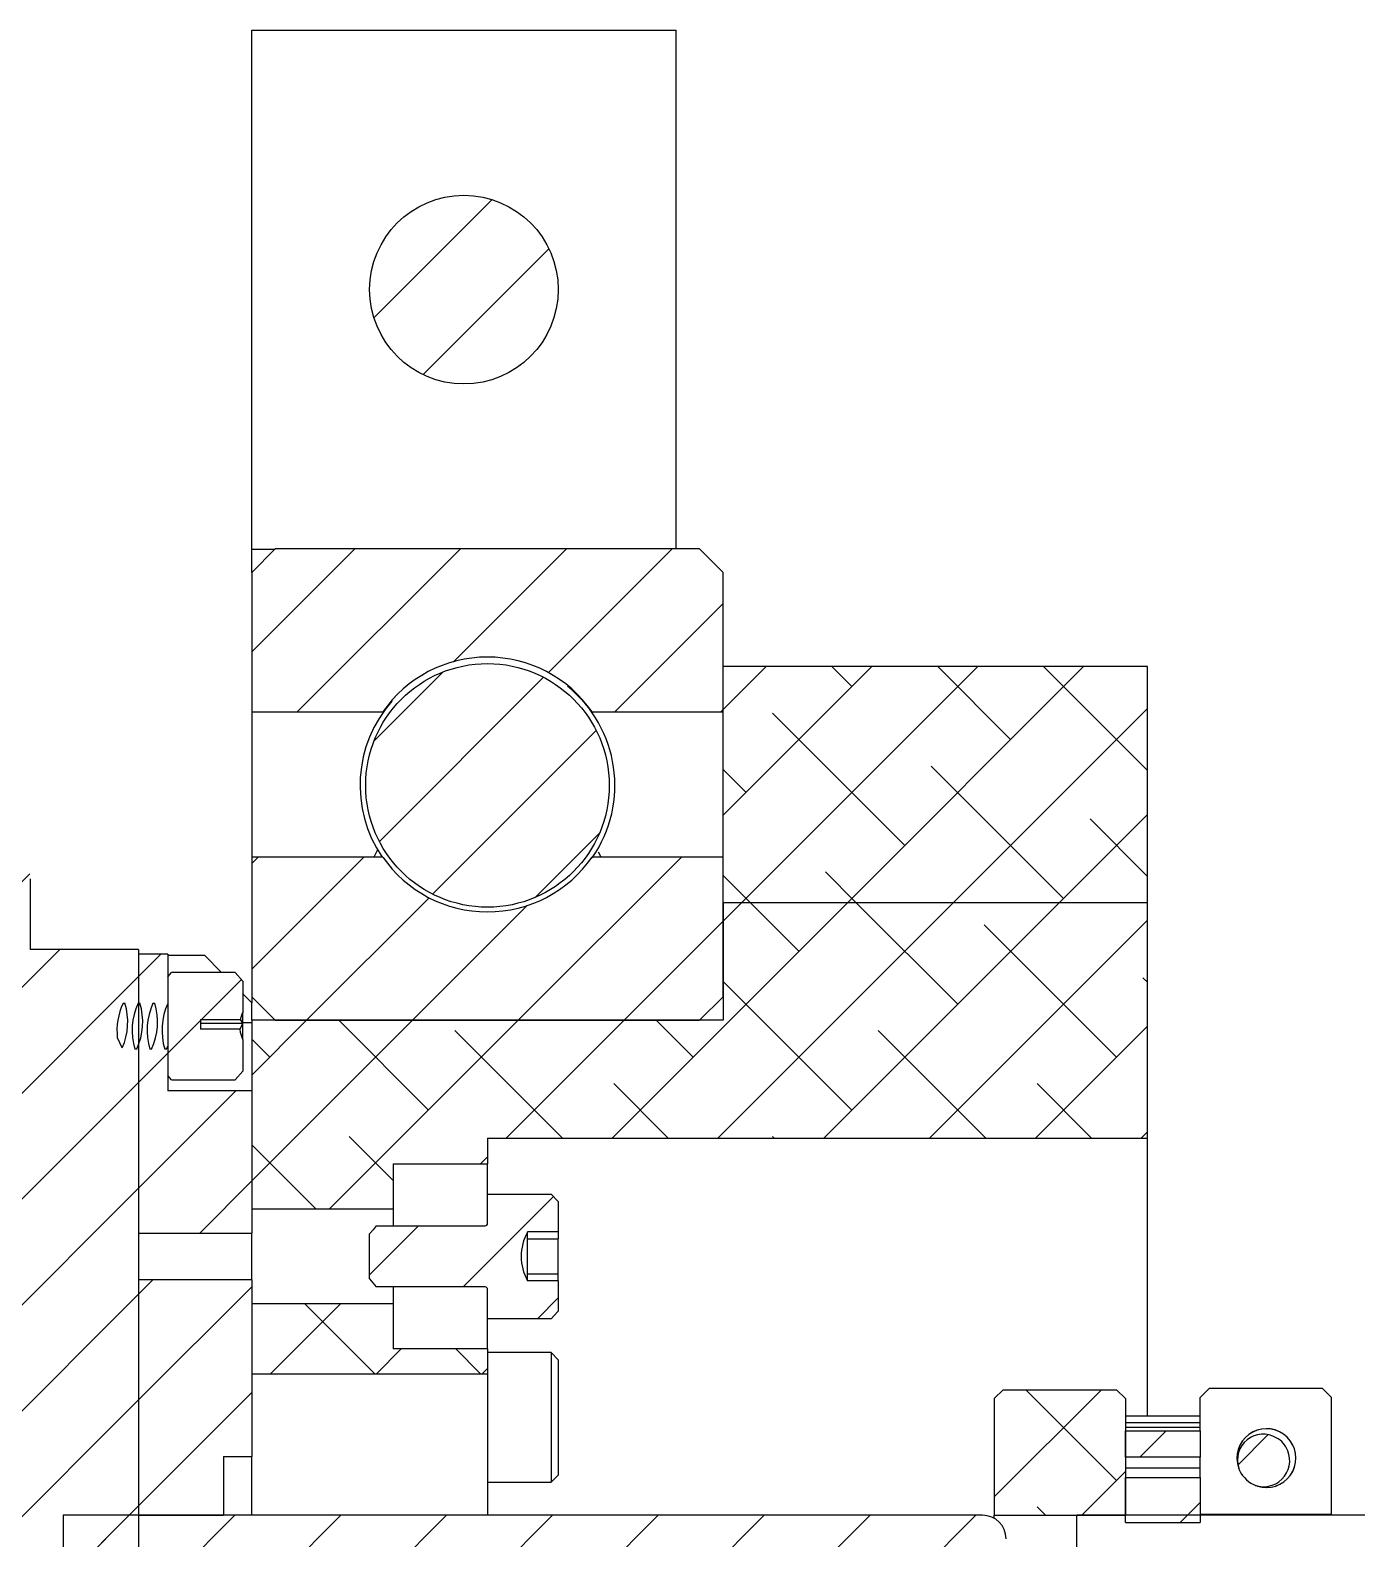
# Model space of a CAD drawing. Header units: inches. Extents: x -4.1 to 16.4, y 2.1 to 8.2.
# Drawn here: x 7.113 to 9.329, y 5.648 to 8.168 of the extents above; entities that cross this region are included whole.
import ezdxf

# ---------------------------------------------------------------- set-up
doc = ezdxf.new("R2010")
doc.units = ezdxf.units.IN
doc.header["$MEASUREMENT"] = 0

msp = doc.modelspace()

# ---------------------------------------------------------------- hatches: boundary and pattern name
at = {"linetype": 'Continuous', "lineweight": 18}
h = msp.add_hatch(dxfattribs=at)
h.set_pattern_fill('ANSI31', style=0)
edge = h.paths.add_edge_path(flags=0)
edge.add_arc((7.8375, 7.7343), 0.1575, 0, 360)
h = msp.add_hatch(dxfattribs=at)
h.set_pattern_fill('ANSI31', style=0)
edge = h.paths.add_edge_path(flags=0)
edge.add_line((8.2312, 7.3015), (7.5225, 7.3015))
edge.add_spline(control_points=[(7.5225, 7.3015), (7.5094, 7.2883), (7.4962, 7.2752), (7.4831, 7.2621)], knot_values=[0.108004, 0.108004, 0.108004, 0.108004, 0.109418, 0.109418, 0.109418, 0.109418], weights=[1, 1, 1, 1], degree=3, periodic=0)
edge.add_line((7.4831, 7.2621), (7.4831, 7.0289))
edge.add_line((7.4831, 7.0289), (7.7018, 7.0289))
edge.add_spline(control_points=[(7.7018, 7.0289), (7.7154, 7.0485), (7.7325, 7.066), (7.7518, 7.08), (7.7711, 7.094), (7.793, 7.1048), (7.8159, 7.1117), (7.8387, 7.1185), (7.863, 7.1215), (7.8868, 7.1204), (7.9106, 7.1192), (7.9345, 7.114), (7.9566, 7.1051), (7.9787, 7.0962), (7.9995, 7.0833), (8.0174, 7.0676), (8.0303, 7.0562), (8.042, 7.0431), (8.0518, 7.0289)], knot_values=[0, 0, 0, 0, 0.001815, 0.001815, 0.001815, 0.00363, 0.00363, 0.00363, 0.005445, 0.005445, 0.005445, 0.00726, 0.00726, 0.00726, 0.009075, 0.009075, 0.009075, 0.01038, 0.01038, 0.01038, 0.01038], weights=[1, 1, 1, 1, 1, 1, 1, 1, 1, 1, 1, 1, 1, 1, 1, 1, 1, 1, 1], degree=3, periodic=0)
edge.add_line((8.0518, 7.0289), (8.2705, 7.0289))
edge.add_line((8.2705, 7.0289), (8.2705, 7.2621))
edge.add_spline(control_points=[(8.2705, 7.2621), (8.2574, 7.2752), (8.2443, 7.2883), (8.2312, 7.3015)], knot_values=[0.234431, 0.234431, 0.234431, 0.234431, 0.235858, 0.235858, 0.235858, 0.235858], weights=[1, 1, 1, 1], degree=3, periodic=0)
h = msp.add_hatch(dxfattribs=at)
h.set_pattern_fill('ANSI31', style=0)
edge = h.paths.add_edge_path(flags=0)
edge.add_arc((7.8768, 6.9063), 0.2034, 0, 360)
h = msp.add_hatch(dxfattribs=at)
h.set_pattern_fill('ANSI38', style=0)
h.paths.add_polyline_path([(8.2705, 6.7109), (8.9792, 6.7109), (8.9792, 7.1046), (8.2705, 7.1046)], flags=0)
h = msp.add_hatch(dxfattribs=at)
h.set_pattern_fill('ANSI31', style=0)
edge = h.paths.add_edge_path(flags=0)
edge.add_arc((7.0737, 4.3093), 0.0394, 270, 360)
edge.add_line((7.113, 4.3093), (7.113, 4.4275))
edge.add_line((7.113, 4.4275), (7.2941, 4.4275))
edge.add_line((7.2941, 4.4275), (7.2941, 6.6322))
edge.add_line((7.2941, 6.6322), (7.113, 6.6322))
edge.add_line((7.113, 6.6322), (7.113, 6.7503))
edge.add_arc((7.0737, 6.7503), 0.0394, 0, 90)
edge.add_line((7.0737, 6.7897), (6.6406, 6.7897))
edge.add_line((6.6406, 6.7897), (6.5225, 6.7385))
edge.add_line((6.5225, 6.7385), (4.943, 6.7385))
edge.add_line((4.943, 6.7385), (4.8249, 6.7897))
edge.add_line((4.8249, 6.7897), (4.3918, 6.7897))
edge.add_arc((4.3918, 6.7503), 0.0394, 90, 180)
edge.add_line((4.3524, 6.7503), (4.3524, 6.6322))
edge.add_line((4.3524, 6.6322), (3.543, 6.6322))
edge.add_line((3.543, 6.6322), (3.543, 4.4275))
edge.add_line((3.543, 4.4275), (4.3524, 4.4275))
edge.add_line((4.3524, 4.4275), (4.3524, 4.3093))
edge.add_arc((4.3918, 4.3093), 0.0394, 180, 270)
edge.add_line((4.3918, 4.27), (4.8249, 4.27))
edge.add_line((4.8249, 4.27), (4.943, 4.3212))
edge.add_line((4.943, 4.3212), (6.5225, 4.3212))
edge.add_line((6.5225, 4.3212), (6.6406, 4.27))
edge.add_line((6.6406, 4.27), (7.0737, 4.27))
edge = h.paths.add_edge_path(flags=0)
edge.add_ellipse((3.7225, 5.5298), major_axis=(0, 0.2321), ratio=0.218698, start_angle=90, end_angle=270, ccw=False)
edge.add_ellipse((3.7225, 5.5298), major_axis=(0, 0.2321), ratio=0.218698, start_angle=-90, end_angle=90, ccw=False)
h = msp.add_hatch(dxfattribs=at)
h.set_pattern_fill('ANSI31', style=0)
edge = h.paths.add_edge_path(flags=0)
edge.add_line((7.7018, 6.7866), (7.4831, 6.7866))
edge.add_line((7.4831, 6.7866), (7.4831, 6.5534))
edge.add_spline(control_points=[(7.4831, 6.5534), (7.4962, 6.5403), (7.5094, 6.5272), (7.5225, 6.5141)], knot_values=[0.062406, 0.062406, 0.062406, 0.062406, 0.06382, 0.06382, 0.06382, 0.06382], weights=[1, 1, 1, 1], degree=3, periodic=0)
edge.add_line((7.5225, 6.5141), (8.2312, 6.5141))
edge.add_spline(control_points=[(8.2312, 6.5141), (8.2443, 6.5272), (8.2574, 6.5403), (8.2705, 6.5534)], knot_values=[0.134682, 0.134682, 0.134682, 0.134682, 0.136103, 0.136103, 0.136103, 0.136103], weights=[1, 1, 1, 1], degree=3, periodic=0)
edge.add_line((8.2705, 6.5534), (8.2705, 6.7866))
edge.add_line((8.2705, 6.7866), (8.0518, 6.7866))
edge.add_spline(control_points=[(8.0518, 6.7866), (8.0382, 6.7671), (8.0211, 6.7495), (8.0019, 6.7355), (7.9826, 6.7216), (7.9606, 6.7107), (7.9378, 6.7039), (7.915, 6.697), (7.8907, 6.6941), (7.8669, 6.6952), (7.8431, 6.6963), (7.8191, 6.7015), (7.7971, 6.7105), (7.775, 6.7194), (7.7541, 6.7323), (7.7363, 6.748), (7.7233, 6.7594), (7.7117, 6.7725), (7.7018, 6.7866)], knot_values=[0, 0, 0, 0, 0.001815, 0.001815, 0.001815, 0.00363, 0.00363, 0.00363, 0.005445, 0.005445, 0.005445, 0.00726, 0.00726, 0.00726, 0.009075, 0.009075, 0.009075, 0.01038, 0.01038, 0.01038, 0.01038], weights=[1, 1, 1, 1, 1, 1, 1, 1, 1, 1, 1, 1, 1, 1, 1, 1, 1, 1, 1], degree=3, periodic=0)
h = msp.add_hatch(dxfattribs=at)
h.set_pattern_fill('ANSI38', style=0)
h.paths.add_polyline_path([(8.2705, 6.5141), (7.4831, 6.5141), (7.4831, 6.1988), (7.7193, 6.1988), (7.7193, 6.2742), (7.8768, 6.2742), (7.8768, 6.3172), (8.9792, 6.3172), (8.9792, 6.7109), (8.2705, 6.7109)], flags=0)
h = msp.add_hatch(dxfattribs=at)
h.set_pattern_fill('ANSI31', style=0)
h.paths.add_polyline_path([(7.4831, 6.1587), (7.4831, 6.396), (7.343, 6.396), (7.343, 6.6243), (7.2941, 6.6243), (7.2941, 6.1587)], flags=0)
h = msp.add_hatch(dxfattribs=at)
h.set_pattern_fill('ANSI31', style=0)
edge = h.paths.add_edge_path(flags=0)
edge.add_line((7.468, 6.4289), (7.468, 6.4821))
edge.add_spline(control_points=[(7.468, 6.4821), (7.4664, 6.4858), (7.4652, 6.4896), (7.4644, 6.4936), (7.464, 6.4955), (7.4637, 6.4974), (7.4635, 6.4993)], knot_values=[0.000313, 0.000313, 0.000313, 0.000313, 0.000619, 0.000619, 0.000619, 0.000765, 0.000765, 0.000765, 0.000765], weights=[1, 1, 1, 1, 1, 1, 1], degree=3, periodic=0)
edge.add_line((7.4635, 6.4993), (7.3977, 6.4993))
edge.add_line((7.3977, 6.4993), (7.3977, 6.5154))
edge.add_line((7.3977, 6.5154), (7.4645, 6.5154))
edge.add_spline(control_points=[(7.4645, 6.5154), (7.4652, 6.5185), (7.4662, 6.5216), (7.4673, 6.5245), (7.4675, 6.5251), (7.4677, 6.5257), (7.468, 6.5262)], knot_values=[0.00135, 0.00135, 0.00135, 0.00135, 0.001591, 0.001591, 0.001591, 0.001638, 0.001638, 0.001638, 0.001638], weights=[1, 1, 1, 1, 1, 1, 1], degree=3, periodic=0)
edge.add_line((7.468, 6.5262), (7.468, 6.5794))
edge.add_spline(control_points=[(7.468, 6.5794), (7.4639, 6.5843), (7.4597, 6.5891), (7.4555, 6.594)], knot_values=[0.011316, 0.011316, 0.011316, 0.011316, 0.011812, 0.011812, 0.011812, 0.011812], weights=[1, 1, 1, 1], degree=3, periodic=0)
edge.add_line((7.4555, 6.594), (7.3492, 6.594))
edge.add_spline(control_points=[(7.3492, 6.594), (7.3471, 6.5916), (7.345, 6.5892), (7.343, 6.5868)], knot_values=[0.006401, 0.006401, 0.006401, 0.006401, 0.006644, 0.006644, 0.006644, 0.006644], weights=[1, 1, 1, 1], degree=3, periodic=0)
edge.add_line((7.343, 6.5868), (7.343, 6.542))
edge.add_spline(control_points=[(7.343, 6.542), (7.3417, 6.5389), (7.3405, 6.5358), (7.3394, 6.5326), (7.3356, 6.5216), (7.3329, 6.51), (7.3327, 6.4983), (7.3327, 6.4929), (7.3331, 6.4875), (7.334, 6.4821), (7.3345, 6.4794), (7.335, 6.4767), (7.3357, 6.474), (7.3363, 6.4712), (7.3371, 6.4686), (7.3379, 6.4659)], knot_values=[0.000013, 0.000013, 0.000013, 0.000013, 0.000266, 0.000266, 0.000266, 0.001163, 0.001163, 0.001163, 0.001575, 0.001575, 0.001575, 0.001786, 0.001786, 0.001786, 0.001997, 0.001997, 0.001997, 0.001997], weights=[1, 1, 1, 1, 1, 1, 1, 1, 1, 1, 1, 1, 1, 1, 1, 1], degree=3, periodic=0)
edge.add_line((7.3379, 6.4659), (7.341, 6.4659))
edge.add_spline(control_points=[(7.341, 6.4659), (7.3417, 6.4676), (7.3423, 6.4692), (7.343, 6.4709)], knot_values=[0, 0, 0, 0, 0.000137, 0.000137, 0.000137, 0.000137], weights=[1, 1, 1, 1], degree=3, periodic=0)
edge.add_line((7.343, 6.4709), (7.343, 6.4216))
edge.add_spline(control_points=[(7.343, 6.4216), (7.345, 6.4191), (7.3471, 6.4167), (7.3492, 6.4144)], knot_values=[0.011561, 0.011561, 0.011561, 0.011561, 0.011807, 0.011807, 0.011807, 0.011807], weights=[1, 1, 1, 1], degree=3, periodic=0)
edge.add_line((7.3492, 6.4144), (7.4555, 6.4144))
edge.add_spline(control_points=[(7.4555, 6.4144), (7.4597, 6.4192), (7.4639, 6.424), (7.468, 6.4289)], knot_values=[0.006406, 0.006406, 0.006406, 0.006406, 0.006893, 0.006893, 0.006893, 0.006893], weights=[1, 1, 1, 1], degree=3, periodic=0)
h = msp.add_hatch(dxfattribs=at)
h.set_pattern_fill('ANSI31', style=0)
edge = h.paths.add_edge_path(flags=0)
edge.add_line((7.2713, 6.5424), (7.2682, 6.5424))
edge.add_spline(control_points=[(7.2682, 6.5424), (7.2668, 6.5392), (7.2656, 6.5359), (7.2644, 6.5326), (7.2606, 6.5216), (7.2579, 6.51), (7.2577, 6.4983), (7.2577, 6.4937), (7.258, 6.4891), (7.2587, 6.4845)], knot_values=[0, 0, 0, 0, 0.000266, 0.000266, 0.000266, 0.001163, 0.001163, 0.001163, 0.001515, 0.001515, 0.001515, 0.001515], weights=[1, 1, 1, 1, 1, 1, 1, 1, 1, 1], degree=3, periodic=0)
edge.add_spline(control_points=[(7.2587, 6.4845), (7.2608, 6.4787), (7.2636, 6.4732), (7.2668, 6.4679)], knot_values=[0.001738, 0.001738, 0.001738, 0.001738, 0.002211, 0.002211, 0.002211, 0.002211], weights=[1, 1, 1, 1], degree=3, periodic=0)
edge.add_spline(control_points=[(7.2668, 6.4679), (7.2678, 6.4704), (7.2688, 6.4731), (7.2697, 6.4757), (7.2735, 6.4865), (7.2763, 6.498), (7.2765, 6.5095), (7.2765, 6.515), (7.2761, 6.5205), (7.2752, 6.526), (7.2747, 6.5287), (7.2742, 6.5315), (7.2735, 6.5342), (7.2728, 6.537), (7.2721, 6.5397), (7.2713, 6.5424)], knot_values=[0.000054, 0.000054, 0.000054, 0.000054, 0.000266, 0.000266, 0.000266, 0.001152, 0.001152, 0.001152, 0.001569, 0.001569, 0.001569, 0.001781, 0.001781, 0.001781, 0.001995, 0.001995, 0.001995, 0.001995], weights=[1, 1, 1, 1, 1, 1, 1, 1, 1, 1, 1, 1, 1, 1, 1, 1], degree=3, periodic=0)
h = msp.add_hatch(dxfattribs=at)
h.set_pattern_fill('ANSI31', style=0)
edge = h.paths.add_edge_path(flags=0)
edge.add_line((7.2963, 6.5424), (7.2932, 6.5424))
edge.add_spline(control_points=[(7.2932, 6.5424), (7.2918, 6.5392), (7.2906, 6.5359), (7.2894, 6.5326), (7.2856, 6.5216), (7.2829, 6.51), (7.2827, 6.4983), (7.2827, 6.4929), (7.2831, 6.4875), (7.284, 6.4821), (7.2845, 6.4794), (7.285, 6.4767), (7.2857, 6.474), (7.2863, 6.4712), (7.2871, 6.4686), (7.2879, 6.4659)], knot_values=[0, 0, 0, 0, 0.000266, 0.000266, 0.000266, 0.001163, 0.001163, 0.001163, 0.001575, 0.001575, 0.001575, 0.001786, 0.001786, 0.001786, 0.001997, 0.001997, 0.001997, 0.001997], weights=[1, 1, 1, 1, 1, 1, 1, 1, 1, 1, 1, 1, 1, 1, 1, 1], degree=3, periodic=0)
edge.add_line((7.2879, 6.4659), (7.291, 6.4659))
edge.add_spline(control_points=[(7.291, 6.4659), (7.2923, 6.4691), (7.2936, 6.4724), (7.2947, 6.4757), (7.2985, 6.4865), (7.3013, 6.498), (7.3015, 6.5095), (7.3015, 6.515), (7.3011, 6.5205), (7.3002, 6.526), (7.2997, 6.5287), (7.2992, 6.5315), (7.2985, 6.5342), (7.2978, 6.537), (7.2971, 6.5397), (7.2963, 6.5424)], knot_values=[0, 0, 0, 0, 0.000266, 0.000266, 0.000266, 0.001152, 0.001152, 0.001152, 0.001569, 0.001569, 0.001569, 0.001781, 0.001781, 0.001781, 0.001995, 0.001995, 0.001995, 0.001995], weights=[1, 1, 1, 1, 1, 1, 1, 1, 1, 1, 1, 1, 1, 1, 1, 1], degree=3, periodic=0)
h = msp.add_hatch(dxfattribs=at)
h.set_pattern_fill('ANSI31', style=0)
edge = h.paths.add_edge_path(flags=0)
edge.add_line((7.3213, 6.5424), (7.3182, 6.5424))
edge.add_spline(control_points=[(7.3182, 6.5424), (7.3168, 6.5392), (7.3156, 6.5359), (7.3144, 6.5326), (7.3106, 6.5216), (7.3079, 6.51), (7.3077, 6.4983), (7.3077, 6.4929), (7.3081, 6.4875), (7.309, 6.4821), (7.3095, 6.4794), (7.31, 6.4767), (7.3107, 6.474), (7.3113, 6.4712), (7.3121, 6.4686), (7.3129, 6.4659)], knot_values=[0, 0, 0, 0, 0.000266, 0.000266, 0.000266, 0.001163, 0.001163, 0.001163, 0.001575, 0.001575, 0.001575, 0.001786, 0.001786, 0.001786, 0.001997, 0.001997, 0.001997, 0.001997], weights=[1, 1, 1, 1, 1, 1, 1, 1, 1, 1, 1, 1, 1, 1, 1, 1], degree=3, periodic=0)
edge.add_line((7.3129, 6.4659), (7.316, 6.4659))
edge.add_spline(control_points=[(7.316, 6.4659), (7.3173, 6.4691), (7.3186, 6.4724), (7.3197, 6.4757), (7.3237, 6.4871), (7.3266, 6.4992), (7.3265, 6.5113), (7.3264, 6.5165), (7.3259, 6.5217), (7.325, 6.5269), (7.3241, 6.5321), (7.3228, 6.5373), (7.3213, 6.5424)], knot_values=[0, 0, 0, 0, 0.000266, 0.000266, 0.000266, 0.001198, 0.001198, 0.001198, 0.001593, 0.001593, 0.001593, 0.001996, 0.001996, 0.001996, 0.001996], weights=[1, 1, 1, 1, 1, 1, 1, 1, 1, 1, 1, 1, 1], degree=3, periodic=0)
h = msp.add_hatch(dxfattribs=at)
h.set_pattern_fill('ANSI31', style=0)
edge = h.paths.add_edge_path(flags=0)
edge.add_line((7.68, 6.1572), (7.68, 6.0821))
edge.add_spline(control_points=[(7.68, 6.0821), (7.6835, 6.0775), (7.6872, 6.0731), (7.691, 6.0687)], knot_values=[0.005227, 0.005227, 0.005227, 0.005227, 0.005666, 0.005666, 0.005666, 0.005666], weights=[1, 1, 1, 1], degree=3, periodic=0)
edge.add_line((7.691, 6.0687), (7.8729, 6.0687))
edge.add_spline(control_points=[(7.8729, 6.0687), (7.8732, 6.0687), (7.8736, 6.0686), (7.8739, 6.0685), (7.8741, 6.0685), (7.8742, 6.0684), (7.8743, 6.0684), (7.8747, 6.0682), (7.8751, 6.0679), (7.8754, 6.0676), (7.8758, 6.0673), (7.876, 6.0669), (7.8762, 6.0665), (7.8765, 6.0661), (7.8766, 6.0656), (7.8767, 6.0651), (7.8768, 6.0648), (7.8768, 6.0645), (7.8768, 6.0642)], knot_values=[0.000631, 0.000631, 0.000631, 0.000631, 0.000658, 0.000658, 0.000658, 0.000668, 0.000668, 0.000668, 0.000702, 0.000702, 0.000702, 0.000737, 0.000737, 0.000737, 0.000774, 0.000774, 0.000774, 0.000798, 0.000798, 0.000798, 0.000798], weights=[1, 1, 1, 1, 1, 1, 1, 1, 1, 1, 1, 1, 1, 1, 1, 1, 1, 1, 1], degree=3, periodic=0)
edge.add_line((7.8768, 6.0642), (7.8768, 6.0156))
edge.add_line((7.8768, 6.0156), (7.9831, 6.0156))
edge.add_spline(control_points=[(7.9831, 6.0156), (7.9869, 6.0195), (7.9907, 6.0234), (7.9944, 6.0274), (7.9946, 6.0275), (7.9948, 6.0277), (7.9949, 6.0279)], knot_values=[0.004716, 0.004716, 0.004716, 0.004716, 0.005131, 0.005131, 0.005131, 0.00515, 0.00515, 0.00515, 0.00515], weights=[1, 1, 1, 1, 1, 1, 1], degree=3, periodic=0)
edge.add_line((7.9949, 6.0279), (7.9949, 6.0787))
edge.add_line((7.9949, 6.0787), (7.9438, 6.0787))
edge.add_line((7.9438, 6.0787), (7.9438, 6.0791))
edge.add_spline(control_points=[(7.9438, 6.0791), (7.9427, 6.0813), (7.9416, 6.0836), (7.9406, 6.086), (7.9369, 6.0946), (7.9335, 6.1037), (7.9323, 6.113), (7.9315, 6.1197), (7.9321, 6.1266), (7.9336, 6.1331), (7.9358, 6.1425), (7.9397, 6.1514), (7.9438, 6.1602)], knot_values=[0.003169, 0.003169, 0.003169, 0.003169, 0.003361, 0.003361, 0.003361, 0.004081, 0.004081, 0.004081, 0.004594, 0.004594, 0.004594, 0.005327, 0.005327, 0.005327, 0.005327], weights=[1, 1, 1, 1, 1, 1, 1, 1, 1, 1, 1, 1, 1], degree=3, periodic=0)
edge.add_line((7.9438, 6.1602), (7.9438, 6.1605))
edge.add_line((7.9438, 6.1605), (7.9949, 6.1605))
edge.add_line((7.9949, 6.1605), (7.9949, 6.2113))
edge.add_spline(control_points=[(7.9949, 6.2113), (7.991, 6.2154), (7.9871, 6.2196), (7.9831, 6.2237)], knot_values=[0.01099, 0.01099, 0.01099, 0.01099, 0.011424, 0.011424, 0.011424, 0.011424], weights=[1, 1, 1, 1], degree=3, periodic=0)
edge.add_line((7.9831, 6.2237), (7.8768, 6.2237))
edge.add_line((7.8768, 6.2237), (7.8768, 6.175))
edge.add_spline(control_points=[(7.8768, 6.175), (7.8768, 6.1747), (7.8768, 6.1744), (7.8767, 6.1741), (7.8766, 6.1735), (7.8764, 6.173), (7.8761, 6.1725), (7.8758, 6.172), (7.8755, 6.1716), (7.875, 6.1713), (7.8746, 6.171), (7.8742, 6.1707), (7.8737, 6.1706), (7.8735, 6.1706), (7.8732, 6.1705), (7.8729, 6.1705)], knot_values=[0.000123, 0.000123, 0.000123, 0.000123, 0.000147, 0.000147, 0.000147, 0.000191, 0.000191, 0.000191, 0.000233, 0.000233, 0.000233, 0.00027, 0.00027, 0.00027, 0.000291, 0.000291, 0.000291, 0.000291], weights=[1, 1, 1, 1, 1, 1, 1, 1, 1, 1, 1, 1, 1, 1, 1, 1], degree=3, periodic=0)
edge.add_line((7.8729, 6.1705), (7.691, 6.1705))
edge.add_spline(control_points=[(7.691, 6.1705), (7.6892, 6.1684), (7.6874, 6.1664), (7.6857, 6.1642), (7.6838, 6.1619), (7.6818, 6.1596), (7.68, 6.1572)], knot_values=[0.002642, 0.002642, 0.002642, 0.002642, 0.002851, 0.002851, 0.002851, 0.003082, 0.003082, 0.003082, 0.003082], weights=[1, 1, 1, 1, 1, 1, 1], degree=3, periodic=0)
h = msp.add_hatch(dxfattribs=at)
h.set_pattern_fill('ANSI31', style=0)
h.paths.add_polyline_path([(7.4831, 6.0805), (7.2941, 6.0805), (7.2941, 5.6873), (7.4359, 5.6873), (7.4359, 5.7857), (7.4831, 5.7857)], flags=0)
h = msp.add_hatch(dxfattribs=at)
h.set_pattern_fill('ANSI38', style=0)
h.paths.add_polyline_path([(7.7193, 6.0404), (7.4831, 6.0404), (7.4831, 5.9235), (7.8768, 5.9235), (7.8768, 5.965), (7.7193, 5.965)], flags=0)
h = msp.add_hatch(dxfattribs=at)
h.set_pattern_fill('ANSI38', style=0)
h.paths.add_polyline_path([(8.9423, 5.6873), (8.9423, 5.8823), (8.9276, 5.897), (8.738, 5.897), (8.7233, 5.8823), (8.7233, 5.6873)], flags=0)
h = msp.add_hatch(dxfattribs=at)
h.set_pattern_fill('ANSI34', style=0)
h.paths.add_polyline_path([(9.0673, 5.7845), (9.0673, 5.8285), (8.9423, 5.8285), (8.9423, 5.7845)], flags=0)
h = msp.add_hatch(dxfattribs=at)
h.set_pattern_fill('ANSI38', style=0)
edge = h.paths.add_edge_path(flags=0)
edge.add_arc((9.1778, 5.7827), 0.0492, 199.0698, 243.9052)
edge.add_spline(control_points=[(9.1561, 5.7386), (9.1579, 5.7379), (9.1597, 5.7373), (9.1615, 5.7369), (9.1666, 5.7356), (9.1719, 5.7352), (9.1771, 5.7357), (9.1821, 5.7362), (9.1871, 5.7375), (9.1917, 5.7396), (9.196, 5.7415), (9.2, 5.744), (9.2035, 5.7471), (9.2069, 5.7502), (9.2099, 5.754), (9.2121, 5.758), (9.2143, 5.7621), (9.2159, 5.7666), (9.2167, 5.7711), (9.2174, 5.7751), (9.2174, 5.7793), (9.2169, 5.7833), (9.2164, 5.7874), (9.2152, 5.7914), (9.2133, 5.795)], knot_values=[0, 0, 0, 0, 0.000143, 0.000143, 0.000143, 0.000546, 0.000546, 0.000546, 0.000934, 0.000934, 0.000934, 0.001291, 0.001291, 0.001291, 0.001649, 0.001649, 0.001649, 0.002005, 0.002005, 0.002005, 0.002318, 0.002318, 0.002318, 0.002632, 0.002632, 0.002632, 0.002632], weights=[1, 1, 1, 1, 1, 1, 1, 1, 1, 1, 1, 1, 1, 1, 1, 1, 1, 1, 1, 1, 1, 1, 1, 1, 1], degree=3, periodic=0)
edge.add_spline(control_points=[(9.2133, 5.795), (9.212, 5.7989), (9.21, 5.8026), (9.2075, 5.8058), (9.2049, 5.8091), (9.2018, 5.812), (9.1982, 5.8143), (9.197, 5.8151), (9.1957, 5.8159), (9.1943, 5.8165)], knot_values=[0, 0, 0, 0, 0.00031, 0.00031, 0.00031, 0.000632, 0.000632, 0.000632, 0.000744, 0.000744, 0.000744, 0.000744], weights=[1, 1, 1, 1, 1, 1, 1, 1, 1, 1], degree=3, periodic=0)
edge.add_spline(control_points=[(9.1943, 5.8165), (9.191, 5.8187), (9.1873, 5.8204), (9.1835, 5.8215), (9.1792, 5.8227), (9.1746, 5.8232), (9.1701, 5.8229), (9.1651, 5.8225), (9.1601, 5.8212), (9.1555, 5.819), (9.151, 5.8169), (9.1468, 5.8139), (9.1432, 5.8104), (9.1396, 5.8068), (9.1366, 5.8026), (9.1344, 5.7981), (9.132, 5.793), (9.1305, 5.7874), (9.1301, 5.7818), (9.1297, 5.7767), (9.1301, 5.7716), (9.1313, 5.7667)], knot_values=[0, 0, 0, 0, 0.000302, 0.000302, 0.000302, 0.000645, 0.000645, 0.000645, 0.001031, 0.001031, 0.001031, 0.001414, 0.001414, 0.001414, 0.001801, 0.001801, 0.001801, 0.002232, 0.002232, 0.002232, 0.002617, 0.002617, 0.002617, 0.002617], weights=[1, 1, 1, 1, 1, 1, 1, 1, 1, 1, 1, 1, 1, 1, 1, 1, 1, 1, 1, 1, 1, 1], degree=3, periodic=0)
h = msp.add_hatch(dxfattribs=at)
h.set_pattern_fill('ANSI34', style=0)
h.paths.add_polyline_path([(9.0673, 5.6751), (9.0673, 5.7502), (8.9423, 5.7502), (8.9423, 5.6751)], flags=0)
h = msp.add_hatch(dxfattribs=at)
h.set_pattern_fill('ANSI31', style=0)
edge = h.paths.add_edge_path(flags=0)
edge.add_line((8.7036, 5.6873), (7.1682, 5.6873))
edge.add_line((7.1682, 5.6873), (7.1682, 5.3723))
edge.add_line((7.1682, 5.3723), (8.7036, 5.3723))
edge.add_arc((8.7036, 5.4117), 0.0394, 270, 360)
edge.add_line((8.743, 5.4117), (8.743, 5.5278))
edge.add_line((8.743, 5.5278), (8.739, 5.5278))
edge.add_line((8.739, 5.5278), (8.739, 5.5318))
edge.add_line((8.739, 5.5318), (8.743, 5.5318))
edge.add_line((8.743, 5.5318), (8.743, 5.6479))
edge.add_arc((8.7036, 5.6479), 0.0394, 0, 90)

# ---------------------------------------------------------------- linework, layer by layer
at = {"color": 7, "linetype": 'Continuous', "lineweight": 25}
for p, q in [((7.4831, 8.1676), (8.1918, 8.1676)), ((7.4831, 7.301), (7.4831, 8.1676)), ((8.1918, 7.3015), (8.1918, 8.1676)), ((7.5225, 7.3015), (7.4831, 7.2621)), ((7.4831, 7.301), (7.5221, 7.301)), ((7.4831, 7.2621), (7.4831, 7.301)), ((8.2312, 7.3015), (7.5225, 7.3015)), ((8.2705, 7.2621), (8.2312, 7.3015)), ((7.4831, 7.2621), (7.4831, 7.0289)), ((8.2705, 7.0289), (8.2705, 7.2621)), ((8.9792, 7.1046), (8.2705, 7.1046)), ((8.2705, 6.7109), (8.2705, 7.1046)), ((8.9792, 6.7109), (8.9792, 7.1046)), ((7.4831, 7.0289), (7.7018, 7.0289)), ((7.4831, 7.0289), (7.4831, 6.7866)), ((7.7018, 7.0289), (7.7018, 7.0275)), ((8.0518, 7.0289), (8.0518, 7.0275)), ((8.0518, 7.0289), (8.2705, 7.0289)), ((7.7018, 6.7866), (7.4831, 6.7866)), ((7.4831, 6.7866), (7.4831, 6.5534)), ((7.6934, 6.7985), (7.6869, 6.7866)), ((8.2705, 6.7866), (8.0518, 6.7866)), ((8.0668, 6.7866), (8.0623, 6.7949)), ((8.2705, 6.5534), (8.2705, 6.7866)), ((7.113, 6.7503), (7.113, 6.6322)), ((8.2705, 6.7109), (8.9792, 6.7109)), ((8.2705, 6.7109), (8.2705, 6.5141)), ((8.9792, 6.3172), (8.9792, 6.7109)), ((7.2941, 6.6322), (7.113, 6.6322)), ((7.2941, 6.6322), (7.2941, 4.4275)), ((7.343, 6.6243), (7.2941, 6.6243)), ((7.2941, 6.6243), (7.2941, 6.1587)), ((7.343, 6.6243), (7.343, 6.396)), ((7.343, 6.6225), (7.4044, 6.6225)), ((7.4327, 6.594), (7.4044, 6.6225)), ((7.343, 6.5868), (7.3492, 6.594)), ((7.343, 6.5868), (7.343, 6.542)), ((7.4555, 6.594), (7.3492, 6.594)), ((7.4555, 6.594), (7.468, 6.5794)), ((7.468, 6.5794), (7.468, 6.5262)), ((7.4831, 6.5534), (7.5225, 6.5141)), ((7.4831, 6.5534), (7.4831, 6.5433)), ((8.2312, 6.5141), (8.2705, 6.5534)), ((7.2682, 6.5424), (7.2713, 6.5424)), ((7.2932, 6.5424), (7.2963, 6.5424)), ((7.3182, 6.5424), (7.3213, 6.5424)), ((7.468, 6.509), (7.468, 6.5262)), ((7.4831, 6.5141), (7.4831, 6.5433)), ((7.3977, 6.5154), (7.4645, 6.5154)), ((7.3977, 6.5154), (7.3977, 6.4993)), ((7.3977, 6.509), (7.468, 6.509)), ((7.4635, 6.4993), (7.468, 6.509)), ((7.468, 6.509), (7.4645, 6.5154)), ((7.468, 6.4821), (7.468, 6.509)), ((8.2705, 6.5141), (7.4831, 6.5141)), ((7.4831, 6.5141), (7.4831, 6.1988)), ((7.5225, 6.5141), (8.2312, 6.5141)), ((7.2668, 6.4679), (7.2587, 6.4845)), ((7.4635, 6.4993), (7.3977, 6.4993)), ((7.468, 6.4821), (7.468, 6.4289)), ((7.291, 6.4659), (7.2879, 6.4659)), ((7.316, 6.4659), (7.3129, 6.4659)), ((7.341, 6.4659), (7.3379, 6.4659)), ((7.341, 6.4659), (7.343, 6.4709)), ((7.343, 6.4709), (7.343, 6.4216)), ((7.468, 6.4289), (7.4555, 6.4144)), ((7.3492, 6.4144), (7.343, 6.4216)), ((7.3492, 6.4144), (7.4555, 6.4144)), ((7.4831, 6.396), (7.343, 6.396)), ((7.4831, 6.396), (7.4831, 6.1587)), ((7.8768, 6.3172), (8.9792, 6.3172)), ((7.8768, 6.3172), (7.8768, 6.2742)), ((8.9792, 5.853), (8.9792, 6.3172)), ((7.7193, 6.2742), (7.8768, 6.2742)), ((7.7193, 6.2742), (7.7193, 6.1988)), ((7.8768, 6.2237), (7.8768, 6.2742)), ((7.8768, 6.175), (7.8768, 6.2237)), ((7.8768, 6.2237), (7.9831, 6.2237)), ((7.9831, 6.2237), (7.9949, 6.2113)), ((7.4831, 6.1988), (7.7193, 6.1988)), ((7.7193, 6.1988), (7.7193, 6.1705)), ((7.9949, 6.2113), (7.9949, 6.1605)), ((7.2941, 6.1587), (7.4831, 6.1587)), ((7.4831, 6.0805), (7.4831, 6.1587)), ((7.68, 6.0821), (7.68, 6.1572)), ((7.691, 6.1705), (7.8729, 6.1705)), ((7.9949, 6.1605), (7.9438, 6.1605)), ((7.9438, 6.1602), (7.9438, 6.1605)), ((7.9438, 6.1196), (7.9438, 6.1602)), ((7.9438, 6.1487), (7.9949, 6.1487)), ((7.9949, 6.1605), (7.9949, 6.1487)), ((7.9949, 6.0905), (7.9949, 6.1487)), ((7.9438, 6.0791), (7.9438, 6.1196)), ((7.4831, 6.0805), (7.2941, 6.0805)), ((7.2941, 6.0805), (7.2941, 5.6873)), ((7.4831, 6.0805), (7.4831, 5.7857)), ((7.68, 6.0821), (7.691, 6.0687)), ((7.9438, 6.0905), (7.9949, 6.0905)), ((7.9438, 6.0787), (7.9438, 6.0791)), ((7.9949, 6.0787), (7.9438, 6.0787)), ((7.9949, 6.0787), (7.9949, 6.0905)), ((7.9949, 6.0787), (7.9949, 6.0279)), ((7.8729, 6.0687), (7.691, 6.0687)), ((7.7193, 6.0687), (7.7193, 6.0404)), ((7.8768, 6.0156), (7.8768, 6.0642)), ((7.7193, 6.0404), (7.4831, 6.0404)), ((7.4831, 6.0404), (7.4831, 5.9235)), ((7.7193, 6.0404), (7.7193, 5.965)), ((7.9831, 6.0156), (7.8768, 6.0156)), ((7.8768, 5.965), (7.8768, 6.0156)), ((7.8768, 5.965), (7.7193, 5.965)), ((7.8768, 5.965), (7.8768, 5.9235)), ((7.9831, 5.9589), (7.8768, 5.9589)), ((7.9949, 5.9471), (7.9831, 5.9589)), ((7.9831, 5.9589), (7.9831, 5.9444)), ((7.9949, 5.9471), (7.9949, 5.9342)), ((7.4831, 5.9235), (7.8768, 5.9235)), ((7.8768, 5.9235), (7.8768, 5.6873)), ((7.9831, 5.9444), (7.9831, 5.7424)), ((7.9949, 5.9342), (7.9949, 5.7542)), ((8.7233, 5.8823), (8.738, 5.897)), ((8.738, 5.897), (8.9276, 5.897)), ((8.9276, 5.897), (8.9423, 5.8823)), ((9.082, 5.8988), (9.0673, 5.8841)), ((9.2716, 5.8988), (9.082, 5.8988)), ((9.2863, 5.8841), (9.2716, 5.8988)), ((8.7233, 5.8823), (8.7233, 5.6873)), ((8.9423, 5.8823), (8.9423, 5.6873)), ((9.0673, 5.829), (9.0673, 5.8841)), ((9.2863, 5.6888), (9.2863, 5.8841)), ((9.0673, 5.853), (8.9423, 5.853)), ((8.9423, 5.8424), (9.0673, 5.8424)), ((9.0673, 5.8341), (8.9423, 5.8341)), ((8.9423, 5.8285), (9.0673, 5.8285)), ((8.9423, 5.7845), (8.9423, 5.8285)), ((9.0673, 5.8285), (9.0673, 5.829)), ((9.0673, 5.8285), (9.0673, 5.7845)), ((7.4359, 5.7857), (7.4831, 5.7857)), ((7.4359, 5.7857), (7.4359, 5.6873)), ((7.4831, 5.6873), (7.4831, 5.7857)), ((9.0673, 5.7845), (8.9423, 5.7845)), ((9.0673, 5.7502), (9.0673, 5.7845)), ((9.1286, 5.7827), (9.132, 5.7654)), ((7.9831, 5.7424), (7.9949, 5.7542)), ((9.0673, 5.7662), (8.9423, 5.7662)), ((8.9423, 5.7502), (9.0673, 5.7502)), ((8.9423, 5.6751), (8.9423, 5.7502)), ((9.0673, 5.7502), (9.0673, 5.6751)), ((7.8768, 5.7424), (7.9831, 5.7424)), ((8.7036, 5.6873), (7.1682, 5.6873)), ((7.1682, 5.6873), (7.1682, 5.3723)), ((7.2941, 5.6873), (7.4359, 5.6873)), ((8.7233, 5.6873), (8.9423, 5.6873)), ((8.7233, 5.682), (8.7233, 5.6873)), ((8.8611, 5.3723), (8.8611, 5.6873)), ((10.8611, 5.6873), (8.8611, 5.6873)), ((8.9423, 5.6751), (9.0673, 5.6751)), ((9.2863, 5.6888), (9.0673, 5.6888)), ((9.2863, 5.6888), (9.2863, 5.6873))]:
    msp.add_line(p, q, dxfattribs=at)
at = {"color": 8, "linetype": 'Continuous', "lineweight": 25}
msp.add_line((7.468, 6.5102), (7.4831, 6.5102), dxfattribs=at)
at = {"color": 7, "linetype": 'Continuous', "lineweight": 25, "flags": 128}
for points in [[(7.4831, 6.5433), (7.4689, 6.5577), (7.468, 6.5585)], [(7.4645, 6.5154), (7.4673, 6.5245), (7.468, 6.5262)], [(7.468, 6.4821), (7.4644, 6.4936), (7.4635, 6.4993)], [(7.691, 6.1705), (7.6857, 6.1642), (7.68, 6.1572)], [(7.9949, 6.0279), (7.9944, 6.0274), (7.9831, 6.0156)], [(9.1579, 5.738), (9.1591, 5.7372), (9.1778, 5.7335)]]:
    msp.add_lwpolyline(points, dxfattribs=at)
at = {"color": 7, "linetype": 'Continuous', "lineweight": 25}
for centre, radius in [((7.8375, 7.7343), 0.1575), ((7.8768, 6.9063), 0.2034)]:
    msp.add_circle(centre, radius, dxfattribs=at)
for centre, radius, start, end in [((7.8768, 6.9078), 0.2128, 34.6952, 145.3048), ((7.8768, 6.9063), 0.2128, 325.3048, 51.173), ((7.8768, 6.9063), 0.2128, 138.6075, 214.2314), ((7.8768, 6.9078), 0.2128, 214.6951, 325.3049), ((7.3688, 6.4962), 0.1108, 155.3154, 186.0501), ((7.1693, 6.5112), 0.1067, 336.0508, 17.0429), ((7.3906, 6.4972), 0.1074, 155.1276, 196.9697), ((7.1934, 6.5111), 0.1076, 335.1554, 16.9418), ((7.4156, 6.4972), 0.1074, 155.1275, 196.9697), ((7.2199, 6.511), 0.1061, 334.8591, 17.2382), ((7.4404, 6.4972), 0.1072, 155.3406, 196.9936), ((7.8726, 6.1748), 0.00424, 273.9232, 3.9371), ((8.0146, 6.1196), 0.0816, 150.2083, 209.7917), ((7.8726, 6.0644), 0.00426, 356.4394, 85.7003), ((9.1778, 5.7827), 0.0492, 270.0001, 199.0628), ((9.1778, 5.7827), 0.0492, 252.4998, 180), ((9.1724, 5.7795), 0.0431, 59.4054, 197.2446), ((9.1778, 5.7827), 0.0376, 19.055, 63.906), ((9.1733, 5.7784), 0.0434, 246.654, 22.6173), ((9.1778, 5.7827), 0.0492, 199.0698, 243.9052), ((8.7036, 5.6479), 0.0394, 0, 90)]:
    msp.add_arc(centre, radius, start, end, dxfattribs=at)

doc.saveas('drawing.dxf')
